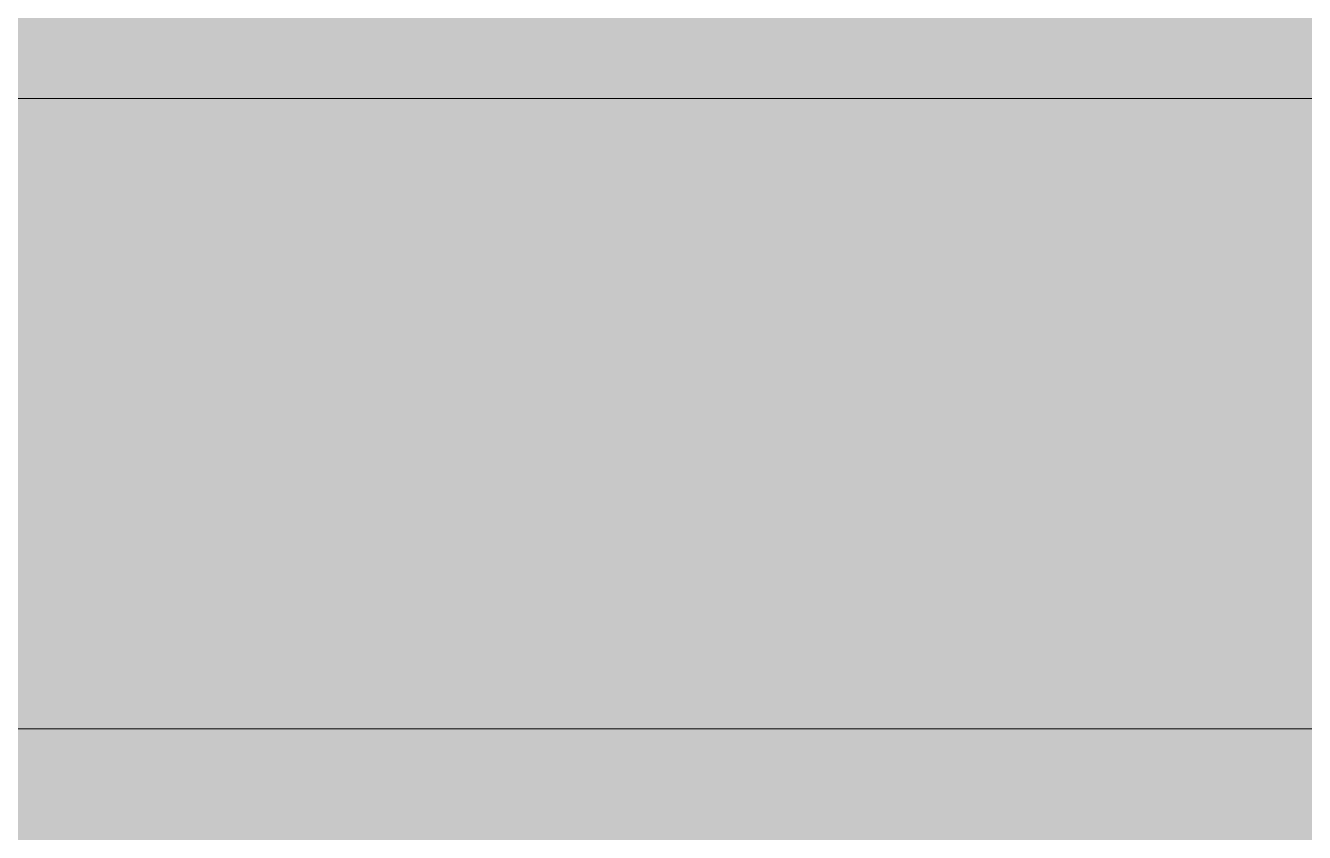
# Model space of a CAD drawing. Header units: millimetres. Extents: x 6676 to 14342, y 3639 to 5293.
# Drawn here: x 7387.99 to 7398.13, y 4694.37 to 4700.77 of the extents above; entities that cross this region are included whole.
import ezdxf

# ---------------------------------------------------------------- set-up
doc = ezdxf.new("R2010")
doc.units = ezdxf.units.MM
doc.layers.add('1 - bed panels', color=170, linetype='Continuous', lineweight=9)
doc.layers.add('A-dim-work', color=8, linetype='Continuous')

# ---------------------------------------------------------------- blocks, each defined once
blk = doc.blocks.new('ceiling')
at = {"layer": '1 - bed panels', "true_color": 0x334acc}
h = blk.add_hatch(dxfattribs=at)
h.set_pattern_fill('DOTS', color=162, scale=0.5, angle=315)
h.set_pattern_definition([(315, (-6381.57635, -5838.8958), (0.84189901, 0.280633004), [0, -0.79375])])
h.paths.add_polyline_path([(0, -210.79), (102.206, -210.79), (102.206, -0.225), (0, -0.225)])
at = {"layer": '1 - bed panels'}
for points in [[(0, -200.79), (102.206, -200.79), (102.206, -195.79), (0, -195.79)], [(0, -205.79), (102.206, -205.79), (102.206, -200.79), (0, -200.79)], [(0, -210.79), (102.206, -210.79), (102.206, -205.79), (0, -205.79)]]:
    blk.add_lwpolyline(points, close=True, dxfattribs=at)
blk = doc.blocks.new('det2')
at = {"layer": '1 - bed panels', "true_color": 0xc2c2c2}
h = blk.add_hatch(dxfattribs=at)
h.set_pattern_fill('LINE', color=9, scale=1.575, angle=-90)
h.set_pattern_definition([(270, (-7406.43, -5143.807), (5.000625, -2e-15), [])])
edge = h.paths.add_edge_path()
edge.add_arc((3.6604, 8.7615), 9.4954, 98.13188, 262.42821)
edge.add_line((2.4092, -0.6511), (2.3173, 18.1614))
edge = h.paths.add_edge_path()
edge.add_arc((-158.6989, -60.6017), 2, 360, 360.1896)
edge.add_line((-156.699, -60.5951), (-156.6989, -60.6017))

msp = doc.modelspace()

# ---------------------------------------------------------------- block references
at = {"layer": 'A-dim-work'}
msp.add_blockref('ceiling', (7363.205, 4900.978), dxfattribs=at)
at = {"layer": 'A-dim-work', "xscale": 10, "yscale": 10, "zscale": 10}
msp.add_blockref('det2', (8242.848, 4669.852), dxfattribs=at)

doc.saveas('drawing.dxf')
